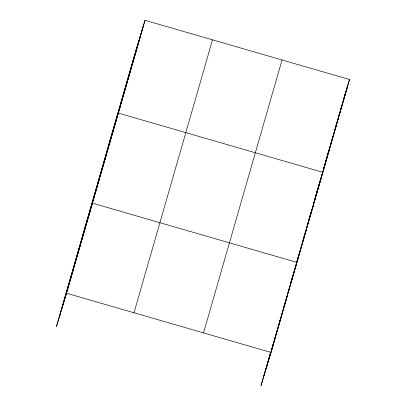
<?xml version="1.0" encoding="UTF-8"?>
<svg xmlns="http://www.w3.org/2000/svg" width="406" height="406" viewBox="0 0 406 406"><rect width="100%" height="100%" fill="white"/><g stroke="black" fill="none" stroke-linecap="round" stroke-linejoin="round"><path stroke-width="0.61" d="M59.205 317.431L137.72 44.503M62.027 308.093L140.537 35.165M64.762 299.034L143.272 26.106M145.028 20.3L134.985 53.562L56.47 326.49L66.513 293.228L145.028 20.3L349.53 79.51L271.015 352.438L260.972 385.7L270.396 352.951M134 312.767L212.511 39.839M203.533 332.9L282.043 59.971M263.707 376.641L270.777 352.078M271.447 349.739L271.954 347.983M272.624 345.643L273.131 343.887M274.644 338.624L275.151 336.868M275.486 335.701L275.989 333.945M278.349 325.759L278.851 324.003M279.526 321.664L280.028 319.913M283.226 308.799L283.728 307.043M284.068 305.875L284.905 302.952M285.245 301.78L285.748 300.024M290.123 284.819L290.63 283.063M290.965 281.896L291.807 278.973M292.142 277.8L292.645 276.044M296.182 263.763L296.684 262.012M297.019 260.84L297.527 259.089M297.862 257.917L298.704 254.993M303.079 239.789L303.581 238.033M303.916 236.86L304.424 235.11M305.099 232.77L305.601 231.014M307.956 222.828L308.464 221.072M308.799 219.9L309.301 218.149M309.641 216.977L310.646 213.47M310.818 212.886L311.321 211.13M314.853 198.849L315.36 197.093M315.701 195.915L316.213 194.129M316.898 191.749L317.411 189.962M318.096 187.587L318.608 185.801M318.949 184.613L319.461 182.827M320.146 180.447L320.659 178.66M323.399 169.145L323.912 167.358M324.597 164.983L325.11 163.197M325.795 160.817L326.307 159.035M326.647 157.843L327.165 156.056M327.505 154.869L328.363 151.895M329.048 149.515L329.56 147.733M331.098 142.379L331.611 140.593M331.956 139.405L332.808 136.431M334.351 131.077L334.864 129.291M335.549 126.911L336.061 125.129M336.401 123.937L336.919 122.155M338.797 115.608L339.314 113.827M266.529 367.308L271.238 350.931M271.406 350.348L273.593 342.74M273.928 341.573L275.781 335.138M275.948 334.554L278.135 326.952M278.303 326.368L280.49 318.766M280.83 317.593L283.018 309.991M283.185 309.408L287.387 294.786M287.727 293.614L289.914 286.012M290.082 285.428L293.168 274.821M292.604 276.653L293.447 273.73M293.782 272.563L294.289 270.807M294.959 268.467L299.334 253.263M299.501 252.674L301.688 245.072M301.856 244.488L306.063 229.867M306.738 227.527L311.113 212.323M311.28 211.739L312.96 205.888M313.635 203.548L318.345 187.176L316.939 191.84M320.4 180.036L318.517 186.577L319.989 181.736M320.567 179.442L322.795 171.708M322.968 171.114L324.846 164.572M325.018 163.973L327.241 156.244M327.414 155.645L329.296 149.103M329.469 148.51L331.692 140.775M331.864 140.182L333.747 133.64M333.915 133.041L338.193 118.171M338.878 115.791L342.644 102.708M342.816 102.109L345.039 94.38M269.264 358.244L304.591 235.429M311.493 211.45L304.764 234.846L306.347 229.623M316.37 194.489L311.661 210.866L313.412 205.06M338.705 116.847L316.538 193.906L318.121 188.683M345.552 93.05L338.878 116.248L340.629 110.442M345.719 92.456L347.775 85.321M141.049 33.84L142.8 28.034M138.822 41.574L140.577 35.764M136.599 49.304L138.355 43.498M134.376 57.038L136.127 51.232M132.148 64.772L133.904 58.966M129.925 72.507L131.681 66.696M127.702 80.236L129.453 74.43M125.474 87.97L127.23 82.164M123.251 95.704L125.007 89.899M121.029 103.439L122.779 97.628M118.801 111.168L120.557 105.362M108.29 146.358L118.334 113.096L322.836 172.306L320.167 181.132M114.223 127.088L115.974 121.282M111.868 135.279L113.619 129.473M109.513 143.465L111.264 137.659M107.159 151.656L108.909 145.845M104.804 159.842L106.555 154.036M102.444 168.028L104.2 162.222M100.089 176.219L101.845 170.408M97.734 184.405L99.49 178.599M95.38 192.591L97.135 186.785M93.025 200.782L94.781 194.971M82.382 236.424L92.421 203.162L296.923 262.372L293.35 274.217M88.315 217.154L90.066 211.348M85.96 225.345L87.711 219.539M83.606 233.531L85.356 227.725M81.251 241.722L83.002 235.911M78.891 249.908L80.647 244.102M76.536 258.094L78.292 252.288M74.181 266.285L75.937 260.474M71.826 274.471L73.582 268.665M69.472 282.657L71.223 276.851M67.117 290.848L68.868 285.037M340.395 109.752L340.944 107.94M343.319 100.084L343.943 98.008M344.1 97.491L345.953 91.36M346.135 90.756L349.53 79.51M345.724 92.472L347.303 87.244M343.324 100.784L345.08 94.979M341.101 108.519L342.857 102.708M336.65 123.982L338.406 118.176M334.427 131.717L336.183 125.911M332.204 139.451L333.955 133.64M329.976 147.18L331.732 141.374M327.754 154.914L329.51 149.109M325.531 162.649L327.282 156.843M323.303 170.383L325.059 164.572M315.685 195.991L316.152 194.433M318.725 186.303L320.481 180.492M314.016 202.675L315.767 196.869M309.306 219.052L311.057 213.246M306.946 227.243L308.702 221.432M302.237 243.615L303.992 237.809M299.882 251.806L301.638 245.995M297.527 259.992L299.283 254.186M290.559 283.464L291.498 280.353M291.655 279.83L292.279 277.76M292.817 276.369L294.568 270.558M290.463 284.555L292.213 278.749M288.108 292.741L289.859 286.935M285.753 300.932L287.504 295.126M283.393 309.118L285.149 303.312M281.038 317.309L282.794 311.498M278.683 325.495L280.439 319.689M276.329 333.681L278.085 327.875M273.974 341.872L275.725 336.061M271.619 350.058L273.37 344.252M66.513 293.228L271.015 352.438"/></g></svg>
